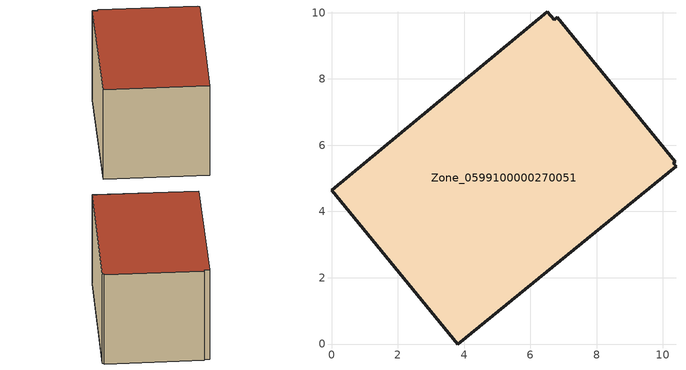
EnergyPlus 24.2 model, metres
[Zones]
Zone_0599100000270051
 floor ground (C_G): 3.8,0 0,4.64 6.52,10.02 6.72,9.78 6.81,9.85 10.37,5.51 10.31,5.46 10.39,5.36 z3.17
 wall outside (C_F): 0,4.64 3.8,0 10.39,5.36 10.31,5.46 10.37,5.51 6.81,9.85 6.72,9.78 6.52,10.02 0,4.64 z3.17:9.05
 roof outside (C_R): 10.37,5.51 6.81,9.85 6.72,9.78 6.52,10.02 0,4.64 3.8,0 10.39,5.36 10.31,5.46 z9.05
[BUILDING]
Pand.0599100000270051: North Axis=0; Terrain=City; Loads Convergence Tolerance Value=0.04; Temperature Convergence Tolerance Value=0.4; Solar Distribution=FullExterior; Maximum Number of Warmup Days=25; Minimum Number of Warmup Days=1
[Site:Location]
Rotterdam.The.Hague.AP_ZH_NLD Design_Conditions: Latitude=51.96; Longitude=4.45; Time Zone=1; Elevation=-4.5
[SITE:GROUNDTEMPERATURE:BUILDINGSURFACE]
18, 18, 18, 18, 18, 18, 18, 18, 18, 18, 18, 18
[MATERIAL] Thermal Absorptance=0.9; Solar Absorptance=0.7; Visible Absorptance=0.7
Name | Roughness | Thickness | Conductivity | Density | Specific Heat
G.TC.1946-1964 | MediumSmooth | 0.15 | 1 | 540 | 1210
F.TC.1946-1964 | Rough | 0.3 | 0.857143 | 1920 | 840
R.TC.1946-1964 | MediumRough | 0.2 | 0.235294 | 1500 | 1000
[CONSTRUCTION]
C_G: G.TC.1946-1964
C_F: F.TC.1946-1964
C_R: R.TC.1946-1964
[ZONE]
Zone_0599100000270051: Type=1; Multiplier=1; Ceiling Height=Autocalculate; Volume=Autocalculate; Floor Area=autocalculate; Part of Total Floor Area=Yes
[ZONEINFILTRATION:DESIGNFLOWRATE]
Infil_Zone_0599100000270051: Zone or ZoneList or Space or SpaceList=Zone_0599100000270051; Schedule=AlwaysOn; Design Flow Rate Calculation Method=Flow/Area; Flow Rate per Floor Area=0.003; Constant Term Coefficient=1; Temperature Term Coefficient=0; Velocity Term Coefficient=0; Velocity Squared Term Coefficient=0
[HVACTEMPLATE:ZONE:IDEALLOADSAIRSYSTEM]
Zone_0599100000270051: Maximum Heating Supply Air Temperature=50; Minimum Cooling Supply Air Temperature=13; Maximum Heating Supply Air Humidity Ratio=0.0156; Minimum Cooling Supply Air Humidity Ratio=0.0077; Heating Limit=NoLimit; Cooling Limit=NoLimit; Dehumidification Control Type=ConstantSensibleHeatRatio; Cooling Sensible Heat Ratio=0.7; Dehumidification Setpoint=60; Humidification Control Type=None; Humidification Setpoint=30; Outdoor Air Method=None; Outdoor Air Flow Rate per Person=0.00944; Outdoor Air Flow Rate per Zone Floor Area=0; Outdoor Air Flow Rate per Zone=0; Demand Controlled Ventilation Type=None; Outdoor Air Economizer Type=NoEconomizer; Heat Recovery Type=None; Sensible Heat Recovery Effectiveness=0.7; Latent Heat Recovery Effectiveness=0.65
[ZONECONTROL:THERMOSTAT]
ThermostatControl_Zone_0599100000270051: Zone or ZoneList=Zone_0599100000270051; Control Type Schedule=DualSetpointControlType; Control 1=Thermostat_Zone_0599100000270051; Temperature Difference Between Cutout And Setpoint=0
[THERMOSTATSETPOINT:DUALSETPOINT]
Thermostat_Zone_0599100000270051: Heating Setpoint Temperature Schedule=HeatingSetpoint_Zone_0599100000270051; Cooling Setpoint Temperature Schedule=CoolingSetpoint_Zone_0599100000270051
[SCHEDULE:COMPACT]
HeatingSetpoint_Zone_0599100000270051: Through: 12/31, For: AllDays, Until: 24:00, 21
CoolingSetpoint_Zone_0599100000270051: Through: 12/31, For: AllDays, Until: 24:00, 24
DualSetpointControlType: Through: 12/31, For: AllDays, Until: 24:00, 4
AlwaysOn: Through: 12/31, For: AllDays, Until: 24:00, 1
